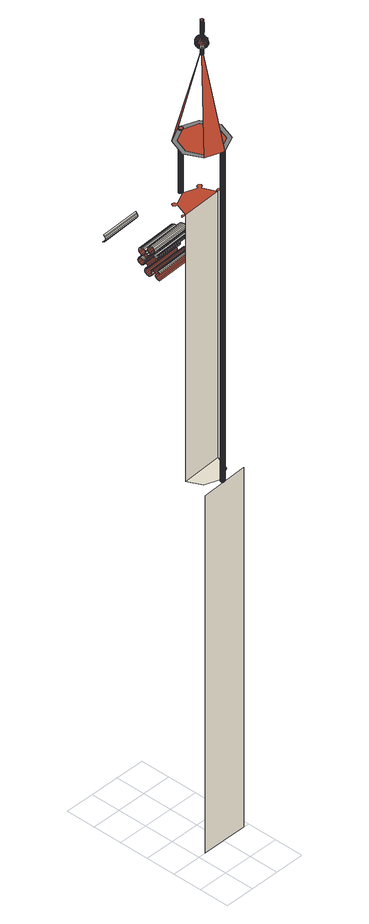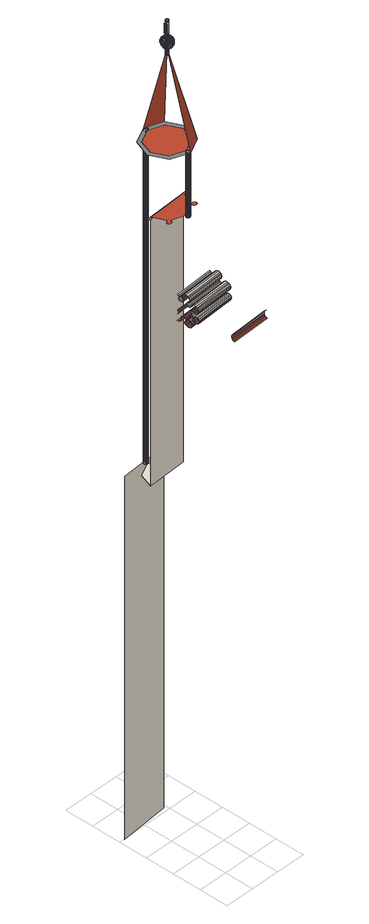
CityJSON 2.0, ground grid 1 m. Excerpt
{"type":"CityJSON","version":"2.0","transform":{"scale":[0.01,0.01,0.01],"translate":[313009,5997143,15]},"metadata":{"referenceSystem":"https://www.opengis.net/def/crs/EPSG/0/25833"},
"CityObjects":{
"building1":{"type":"Building","geometry":[{"type":"MultiSurface","lod":"0","boundaries":[[[0,1,2,3]],[[4,0,3,5]],[[1,6,7,2]],[[8,4,5,9]],[[6,10,11,7]],[[12,8,9,13]],[[10,14,15,11]],[[16,12,13,17]],[[14,18,19,15]],[[20,16,17,21]],[[22,23,24,21,25]],[[26,27,28,29,30]],[[18,31,32,19]],[[33,20,21,34]],[[35,36,37,38]],[[39,35,38,40]],[[17,21,34,41,42,43,44,45,46,47,48,49,50,51,32,19,15,11,7,2,3,5,9,13]],[[36,52,53,37]],[[54,55,39,56]],[[31,57,51,32]],[[58,33,34,41]],[[59,60,61,52]],[[56,39,40,62]],[[38,37,63,64]],[[40,38,64,65]],[[52,61,66,53]],[[37,53,67,63]],[[57,68,50,51]],[[69,70,71,72]],[[73,58,41,42]],[[74,54,56,75]],[[62,40,65,76]],[[77,78,54,74]],[[53,66,79,67]],[[68,80,49,50]],[[75,56,62,81]],[[60,82,83,61]],[[71,84,82,60]],[[85,86,87,88]],[[89,88,78,77]],[[64,63,90,91]],[[61,83,92,66]],[[93,94,70,69]],[[65,64,91,95]],[[80,96,48,49]],[[63,67,97,90]],[[70,98,84,71]],[[81,62,76,99]],[[96,100,47,48]],[[76,65,95,101]],[[66,92,102,79]],[[103,104,105,106]],[[107,85,88,89]],[[67,79,108,97]],[[109,103,106,86]],[[104,110,93,105]],[[111,74,75,112]],[[113,77,74,111]],[[94,114,98,70]],[[112,75,81,115]],[[116,109,86,85]],[[117,89,77,113]],[[99,76,101,118]],[[110,119,94,93]],[[82,120,121,83]],[[84,122,120,82]],[[83,121,123,92]],[[79,102,124,108]],[[115,81,99,125]],[[91,90,126,127]],[[98,128,122,84]],[[95,91,127,129]],[[90,97,130,126]],[[131,116,85,107]],[[132,107,89,117]],[[133,134,135,136,51]],[[92,123,137,102]],[[101,95,129,138]],[[119,139,114,94]],[[97,108,140,130]],[[114,141,128,98]],[[125,99,118,142]],[[143,144,104,103]],[[118,101,138,145]],[[146,143,103,109]],[[144,147,110,104]],[[102,137,148,124]],[[149,111,112,150]],[[151,131,107,132]],[[152,113,111,149]],[[108,124,153,140]],[[154,146,109,116]],[[150,112,115,155]],[[147,156,119,110]],[[157,117,113,152]],[[139,158,141,114]],[[155,115,125,159]],[[160,161,162,163,164]],[[165,166,167,29,168]],[[161,169,170,162]],[[171,154,116,131]],[[172,160,164,163,173]],[[142,118,145,174]],[[120,175,176,121]],[[132,117,157]],[[122,177,175,120]],[[169,178,30,179,170]],[[156,180,139,119]],[[121,176,181,123]],[[128,177,122]],[[124,148,182,153]],[[183,172,173,184]],[[178,185,186,179,30]],[[125,142,159]],[[123,181,137]],[[127,126,187,188]],[[129,127,188,189]],[[126,130,190,187]],[[141,191,177,128]],[[192,171,131,151]],[[193,151,132,157]],[[138,129,189,194]],[[130,140,195,190]],[[180,196,158,139]],[[137,181,197,148]],[[198,183,184,199,167]],[[185,200,201,186]],[[145,138,194,202]],[[159,142,174,203]],[[158,191,141]],[[140,153,204,195]],[[149,150,205]],[[152,149,205]],[[150,155,205]],[[157,152,205]],[[206,198,167,199,207]],[[148,197,182]],[[174,145,202,208]],[[155,159,205]],[[209,192,151,193]],[[153,182,210,204]],[[200,211,28,212,213,214,201]],[[196,191,158]],[[215,216,144,143]],[[176,175,217]],[[175,177,217]],[[218,215,143,146]],[[216,219,147,144]],[[181,176,217]],[[193,157,205]],[[220,218,146,154]],[[219,221,156,147]],[[203,174,208,222]],[[177,191,217]],[[223,220,154,171]],[[159,203,205]],[[221,224,180,156]],[[197,181,217]],[[182,197,225,210]],[[226,223,171,192]],[[209,193,205]],[[227,206,207,228]],[[229,230,212,28,211]],[[224,231,196,180]],[[214,213,232,233]],[[203,222,205]],[[234,226,192,209]],[[231,235,191,196]],[[225,197,217]],[[234,209,205]],[[191,235,217]],[[213,212,236,237]],[[238,239,240,241,242,243,244,245,246,247,229,211,200,185,178,169,161,160,172,183,198,206,227,248]],[[249,250,228,207,199,184,173,163,162,170,179,186,201,214,233,251,252,253,254,255,256,257,258,259]],[[165,260,261,262,27,26,263,166]],[[264,265,266,267,268,269,57,270]],[[271,272,134,135]],[[273,225,217]],[[222,274,205]],[[235,275,217]],[[210,225,273,276]],[[222,208,277,274]],[[278,234,205]],[[279,273,217]],[[204,210,276,280]],[[233,232,281,251]],[[247,282,230,229]],[[274,283,205]],[[208,202,284,277]],[[248,227,228,250,237,236,168]],[[285,275,235,231]],[[275,286,217]],[[195,204,280,287]],[[202,194,288,284]],[[278,289,226,234]],[[290,279,217]],[[190,195,287,291]],[[194,189,292,288]],[[293,290,217]],[[283,294,205]],[[187,190,291,295]],[[189,188,296,292]],[[297,293,217]],[[286,297,217]],[[188,187,295,296]],[[276,273,279,298]],[[299,278,205]],[[168,236,300,238,248]],[[301,285,231,224]],[[249,302,237,250]],[[294,303,205]],[[251,281,304,252]],[[274,277,305,283]],[[289,306,223,226]],[[307,299,205]],[[308,275,285]],[[309,310,282,247,246,311]],[[303,312,205]],[[313,307,205]],[[312,313,205]],[[314,301,224,221]],[[315,316,317,318,212,230,282,310,319]],[[320,289,278]],[[298,279,321]],[[306,322,220,223]],[[323,324,325,326,327,328,304,281,232,213,237,302,329]],[[300,236,212,230,282,310,319,315,316,330,331,332,333]],[[245,319,310,309,311,246]],[[238,300,333,239]],[[259,329,302,249]],[[334,286,275,308]],[[252,304,328,253]],[[280,276,298,335]],[[336,314,221,219]],[[322,337,218,220]],[[283,305,338,294]],[[277,284,339,305]],[[321,279,290,340]],[[341,336,219,216]],[[337,342,215,218]],[[342,341,216,215]],[[343,286,334]],[[344,318,317,345]],[[258,323,329,259]],[[299,346,320,278]],[[253,328,327,254]],[[244,315,319,245]],[[239,333,332,347,240]],[[348,308,285,301]],[[236,349,350,316,330,331,332,333,300]],[[340,290,293,351]],[[352,286,343]],[[287,280,335,353]],[[347,332,331,241,240]],[[351,293,297,354]],[[257,324,323,258]],[[294,338,355,303]],[[354,297,286,352]],[[254,327,326,255]],[[320,356,306,289]],[[357,316,315,244,243]],[[284,288,358,339]],[[241,331,330,242]],[[256,325,324,257]],[[242,330,316,357,243]],[[255,326,325,256]],[[307,359,346,299]],[[335,298,321,360]],[[303,355,361,312]],[[313,362,359,307]],[[349,363,364,350]],[[365,348,301,314]],[[361,366,312]],[[305,339,367,338]],[[312,366,362,313]],[[368,334,308,348]],[[356,369,322,306]],[[346,370,356,320]],[[360,321,340,371]],[[372,365,314,336]],[[369,373,337,322]],[[374,343,334,368]],[[375,372,336,341]],[[373,376,342,337]],[[376,375,341,342]],[[359,377,370,346]],[[378,352,343,374]],[[379,368,348,365]],[[380,354,352,378]],[[370,381,369,356]],[[362,382,377,359]],[[383,379,365,372]],[[384,385,386,387]],[[388,384,387,389]],[[390,374,368,379]],[[391,392,393,272,271,394,395,396,397,398,399,400,401,402,403,404,405,406,271,407,408,409,410,411,412,413,414,415,416,417,418,419,420,421,422,423,424,425,426,427,428,429,430,407,431,432,433,434,435,436,437,438,439,440,441,442,443,444,445,446,447,448,386,387,389,449,450,451,431,452,453,454,455,456,457,458,459,460,461,462,463,464,465,466,467,468,469,470,471,472,473,474,475,452,272,476,477,478,479,480,481,482,483,484]],[[381,485,373,369]],[[385,486,448,386]],[[487,388,389,449]],[[488,383,372,375]],[[486,489,447,448]],[[490,487,449,450]],[[485,491,376,373]],[[491,488,375,376]],[[489,492,446,447]],[[493,490,450,451]],[[492,494,445,446]],[[266,493,451,431]],[[494,495,444,445]],[[496,266,431,432]],[[266,496,497,498,499,500,501,502,503,504,505,506,507,495,494,492,489,486,385,384,388,487,490,493]],[[495,507,443,444]],[[497,496,432,433]],[[507,506,442,443]],[[498,497,433,434]],[[506,505,441,442]],[[499,498,434,435]],[[505,504,440,441]],[[500,499,435,436]],[[504,503,439,440]],[[501,500,436,437]],[[503,502,438,439]],[[502,501,437,438]],[[508,509,510,511]],[[512,513,514,515]],[[516,517,518,519]],[[520,521,522,523]],[[513,524,525,514]],[[526,516,519,527]],[[524,526,527,525]],[[528,529,530,531]],[[521,532,533,522]],[[534,508,511,535]],[[532,528,531,533]],[[529,536,537,530]],[[536,538,539,537]],[[540,534,535,541]],[[538,542,543,539]],[[544,540,541,545]],[[546,547,548,549]],[[547,550,551,548]],[[542,552,553,543]],[[554,546,549,555]],[[550,556,557,551]],[[556,544,545,557]],[[558,559,560,561]],[[559,562,563,560]],[[564,554,555,565]],[[552,566,567,553]],[[568,558,561,569]],[[562,570,571,563]],[[566,572,573,567]],[[574,568,569,575]],[[576,564,565,577]],[[570,578,579,571]],[[572,580,581,573]],[[580,574,575,581]],[[582,576,577,583]],[[578,584,585,579]],[[586,582,583,587]],[[588,589,590,591]],[[589,592,593,590]],[[594,588,591,595]],[[596,586,587,597]],[[592,598,599,593]],[[584,600,601,585]],[[598,596,597,599]],[[602,594,595,603]],[[600,604,605,601]],[[606,607,608,609]],[[610,602,603,611]],[[607,612,613,608]],[[614,606,609,615]],[[612,616,617,613]],[[618,614,615,619]],[[604,620,621,605]],[[622,610,611,623]],[[616,624,625,617]],[[626,627,628,629]],[[630,618,619,631]],[[620,632,633,621]],[[627,634,635,628]],[[636,626,629,637]],[[634,638,639,635]],[[632,640,641,633]],[[642,630,631,643]],[[624,644,645,625]],[[646,622,623,647]],[[640,642,643,641]],[[648,636,637,649]],[[638,650,651,639]],[[644,652,653,645]],[[654,648,649,655]],[[656,646,647,657]],[[650,658,659,651]],[[660,661,662,663]],[[652,664,665,653]],[[661,666,667,662]],[[668,660,663,669]],[[670,654,655,671]],[[672,656,657,673]],[[666,674,675,667]],[[664,676,677,665]],[[676,678,679,677]],[[658,680,681,659]],[[682,668,669,683]],[[678,684,685,679]],[[686,672,673,687]],[[680,688,689,681]],[[674,690,691,675]],[[692,670,671,693]],[[688,686,687,689]],[[694,682,683,695]],[[696,692,693,697]],[[684,698,699,685]],[[690,700,701,691]],[[702,696,697,703]],[[704,702,703,705]],[[706,694,695,707]],[[700,708,709,701]],[[698,710,711,699]],[[712,706,707,713]],[[714,704,705,715]],[[708,716,717,709]],[[710,718,719,711]],[[720,712,713,721]],[[716,722,723,717]],[[724,714,715,725]],[[718,726,727,719]],[[728,720,721,729]],[[722,730,731,723]],[[732,724,725,733]],[[726,734,735,727]],[[736,728,729,737]],[[734,738,739,735]],[[730,740,741,731]],[[742,732,733,743]],[[744,736,737,745]],[[738,744,745,739]],[[740,746,747,741]],[[748,742,743,749]],[[746,750,751,747]],[[750,748,749,751]],[[752,753,754,755]],[[756,752,755,757]],[[753,758,759,754]],[[760,756,757,761]],[[758,762,763,759]],[[764,760,761,765]],[[762,766,767,763]],[[768,764,765,769]]],"semantics":{"surfaces":[{"type":"WallSurface"},{"type":"RoofSurface"},{"type":"GroundSurface"}],"values":[0,0,0,0,0,0,0,0,0,0,0,1,0,0,0,1,1,0,1,0,0,0,1,0,1,0,0,0,0,0,1,1,1,0,0,1,0,0,1,1,0,0,0,1,0,0,0,1,0,1,0,0,1,0,1,0,1,1,0,1,1,1,1,0,0,0,0,0,1,0,0,1,0,1,1,0,0,1,0,0,0,1,0,1,1,0,0,1,1,1,0,1,1,0,1,0,1,0,1,0,1,0,1,0,1,0,0,0,0,0,0,0,0,1,0,0,1,0,0,1,1,1,0,0,0,0,0,1,1,0,0,1,1,1,1,0,0,1,1,1,0,0,0,0,0,0,1,0,0,1,1,0,1,0,1,1,0,0,0,1,1,0,0,0,0,1,1,0,0,1,0,0,2,1,2,1,0,0,1,0,0,1,1,0,0,0,0,1,1,0,0,0,0,1,1,0,0,1,0,1,0,1,0,0,0,0,1,0,0,0,1,0,1,1,1,0,0,1,1,1,0,2,1,0,1,2,1,0,0,0,0,0,0,0,1,1,1,0,0,1,0,0,0,0,1,0,0,0,0,2,0,0,0,0,0,0,1,0,0,1,0,1,0,0,0,0,1,0,1,1,0,0,1,1,1,0,1,1,0,0,1,0,0,1,0,1,0,0,0,1,1,0,0,0,0,1,1,0,0,0,0,0,1,0,0,0,0,0,0,0,1,0,0,0,0,0,0,0,0,0,0,0,0,1,0,1,0,0,1,0,0,0,1,1,0,0,1,0,1,1,0,0,1,0,1,1,0,1,0,1,0,0,1,1,0,0,1,1,0,1,1,0,1,1,0,0,1,1,0,1,1,0,1,0,1,0,1,0,1,1,0,0,1,0,0,1,0,1,0,1,0,0,1,1,0,1,0,0,1,1,1,0,0,1,0,1,0,1,0,0,1,1,1,1,0,0,1,1,1,0,0,1,1,0,0,1,0,1,0,1,0,1,0,1,0,0,1,1,0,0,1,0,1,0,1,0,1,0,1,0,1]}}]}
},
"vertices":[
[93,101,2442],[93,103,2442],[93,103,1280],[93,101,1280],[94,100,2442],[94,100,1280],[93,105,2442],[93,105,1280],[96,99,2442],[96,99,1280],[94,107,2442],[94,107,1280],[97,97,2442],[97,97,1280],[95,108,2442],[95,108,1280],[99,97,2442],[99,97,1280],[96,109,2442],[96,109,1280],[101,97,2442],[101,97,1280],[19,93,24],[182,101,15],[182,101,1280],[19,93,1280],[41,117,2442],[101,96,2442],[97,174,2743],[96,179,2762],[93,175,2743],[98,110,2442],[98,110,1280],[102,97,2442],[102,97,1280],[79,169,2787],[79,169,2782],[82,165,2782],[82,165,2787],[80,170,2792],[83,166,2792],[104,98,1280],[105,99,1280],[106,100,1280],[107,102,1280],[107,104,1280],[107,106,1280],[106,108,1280],[105,109,1280],[103,110,1280],[102,111,1280],[100,111,1280],[80,170,2777],[83,166,2777],[80,175,2797],[78,174,2792],[82,171,2797],[100,111,2442],[104,98,2442],[79,174,2777],[81,175,2772],[83,171,2772],[85,167,2797],[86,162,2782],[86,162,2787],[86,162,2792],[85,168,2772],[87,163,2777],[102,111,2442],[79,184,2777],[82,183,2772],[81,179,2772],[78,179,2777],[105,99,2442],[84,176,2800],[85,172,2800],[88,165,2797],[84,179,2800],[80,179,2797],[88,165,2772],[103,110,2442],[87,170,2800],[85,176,2769],[86,173,2769],[85,179,2769],[82,187,2797],[80,188,2792],[78,184,2792],[81,183,2797],[84,182,2800],[91,160,2782],[91,159,2787],[88,171,2769],[81,188,2777],[83,187,2772],[91,161,2792],[105,109,2442],[91,161,2777],[85,182,2769],[90,167,2800],[106,108,2442],[92,163,2797],[90,169,2769],[83,193,2787],[83,193,2782],[79,189,2782],[79,189,2787],[85,185,2800],[92,164,2772],[83,192,2792],[84,192,2777],[88,177,2803],[89,175,2803],[88,179,2803],[86,185,2769],[90,173,2803],[85,191,2797],[88,181,2803],[93,166,2800],[86,190,2772],[89,177,2766],[90,175,2766],[89,179,2766],[91,174,2766],[93,167,2769],[92,171,2803],[96,159,2782],[96,159,2787],[90,181,2766],[96,160,2792],[96,160,2777],[88,188,2800],[89,183,2803],[51,128,1280],[29,175,1280],[164,182,1280],[147,133,1280],[93,172,2766],[96,162,2797],[88,187,2769],[96,163,2772],[90,182,2766],[94,170,2803],[87,196,2787],[87,196,2782],[96,166,2800],[87,195,2792],[88,195,2777],[94,172,2766],[93,178,2805],[93,177,2805],[91,185,2803],[93,179,2805],[96,167,2769],[89,193,2797],[94,176,2805],[89,192,2772],[93,180,2805],[91,184,2766],[95,175,2805],[91,178,2742],[92,177,2742],[92,177,2862],[91,178,2862],[91,178,2743],[92,262,2442],[35,234,2442],[93,182,2743],[96,184,2743],[92,176,2742],[92,176,2862],[90,190,2800],[91,180,2742],[91,180,2862],[96,170,2803],[94,178,2765],[95,178,2765],[94,179,2765],[93,175,2742],[93,175,2862],[91,189,2769],[95,177,2765],[96,171,2766],[92,181,2742],[92,181,2862],[94,174,2742],[94,174,2862],[101,159,2782],[101,159,2787],[101,160,2792],[101,161,2777],[95,180,2765],[92,186,2803],[94,181,2805],[100,163,2797],[100,163,2772],[93,185,2766],[96,176,2765],[93,182,2742],[93,182,2862],[95,174,2742],[95,174,2862],[99,166,2800],[96,175,2805],[99,167,2769],[96,179,2805],[94,183,2742],[94,183,2862],[98,170,2803],[95,182,2805],[98,172,2766],[97,174,2742],[97,174,2817],[97,174,2857],[97,174,2862],[92,198,2787],[92,198,2782],[96,179,2765],[92,197,2792],[92,196,2777],[93,195,2797],[93,194,2772],[97,175,2805],[93,191,2800],[94,190,2769],[97,176,2765],[94,187,2803],[95,183,2742],[95,183,2862],[98,174,2742],[98,174,2817],[95,186,2766],[98,174,2857],[98,174,2862],[96,182,2805],[96,181,2765],[96,184,2817],[96,184,2857],[97,183,2742],[99,183,2742],[100,182,2742],[101,181,2742],[101,180,2742],[101,179,2742],[101,178,2742],[101,176,2742],[100,175,2742],[99,174,2742],[96,184,2742],[97,183,2862],[96,184,2862],[99,174,2862],[100,175,2862],[101,176,2862],[101,178,2862],[101,179,2862],[101,180,2862],[101,181,2862],[100,182,2862],[99,183,2862],[152,240,2442],[179,183,2442],[158,123,2442],[14,174,2442],[164,182,2442],[142,229,2442],[93,246,2442],[46,224,2442],[29,175,2442],[51,128,2442],[147,133,2442],[164,182,2217],[29,175,2217],[97,177,2765],[98,175,2805],[97,181,2765],[100,172,2766],[101,171,2803],[97,182,2805],[98,177,2765],[102,168,2769],[99,174,2857],[99,174,2817],[99,176,2805],[103,167,2800],[97,186,2766],[98,180,2765],[104,165,2772],[104,164,2797],[97,187,2803],[98,178,2765],[105,162,2777],[105,162,2792],[99,179,2765],[99,177,2805],[106,161,2782],[106,161,2787],[98,179,2765],[101,173,2766],[98,182,2805],[97,183,2817],[97,190,2769],[97,183,2857],[100,178,2805],[100,175,2857],[102,172,2803],[97,192,2800],[99,181,2805],[98,186,2766],[100,175,2782],[100,175,2817],[100,175,2743],[100,179,2805],[100,180,2805],[97,194,2772],[101,178,2817],[101,179,2817],[102,176,2817],[102,174,2817],[101,176,2817],[99,187,2803],[103,175,2766],[97,195,2797],[100,182,2857],[101,181,2857],[101,180,2857],[101,179,2857],[101,178,2857],[101,176,2857],[99,183,2857],[101,180,2817],[101,181,2817],[100,182,2817],[99,183,2817],[100,185,2766],[104,170,2769],[97,197,2777],[97,197,2792],[104,174,2803],[105,169,2800],[103,176,2766],[97,198,2782],[97,199,2787],[102,183,2766],[102,174,2852],[102,176,2852],[101,186,2803],[100,182,2743],[100,190,2769],[101,184,2817],[101,182,2817],[104,178,2766],[103,182,2766],[107,167,2772],[103,180,2766],[105,176,2803],[100,191,2800],[101,179,2743],[108,167,2797],[103,184,2803],[106,172,2769],[105,178,2803],[104,183,2803],[101,184,2852],[101,182,2852],[101,193,2772],[105,181,2803],[107,172,2800],[103,189,2769],[101,194,2797],[103,190,2800],[108,175,2769],[102,196,2777],[102,197,2792],[105,187,2769],[102,198,2782],[102,198,2787],[106,188,2800],[107,184,2769],[104,192,2772],[108,181,2769],[105,193,2797],[108,185,2800],[106,194,2777],[86,251,2442],[86,253,2442],[86,253,2217],[86,251,2217],[87,250,2442],[87,250,2217],[108,189,2772],[15,178,2217],[15,177,2217],[15,175,2217],[178,183,2217],[178,184,2217],[177,186,2217],[176,188,2217],[174,189,2217],[173,189,2217],[172,189,2217],[171,189,2217],[169,189,2217],[167,188,2217],[166,187,2217],[165,186,2217],[165,184,2217],[142,229,2217],[143,228,2217],[145,227,2217],[147,227,2217],[149,228,2217],[151,228,2217],[152,229,2217],[153,231,2217],[154,233,2217],[154,235,2217],[153,236,2217],[153,238,2217],[151,239,2217],[150,240,2217],[148,241,2217],[146,241,2217],[145,241,2217],[143,240,2217],[141,239,2217],[141,237,2217],[140,236,2217],[140,234,2217],[140,232,2217],[141,230,2217],[93,246,2217],[95,247,2217],[96,248,2217],[98,249,2217],[99,250,2217],[99,252,2217],[100,254,2217],[99,256,2217],[98,257,2217],[97,259,2217],[96,260,2217],[94,260,2217],[92,261,2217],[91,260,2217],[89,259,2217],[87,258,2217],[86,257,2217],[86,255,2217],[88,248,2217],[89,247,2217],[91,247,2217],[46,224,2217],[47,226,2217],[48,227,2217],[48,229,2217],[47,231,2217],[47,233,2217],[46,234,2217],[44,235,2217],[42,236,2217],[40,236,2217],[39,236,2217],[37,235,2217],[36,234,2217],[35,232,2217],[34,230,2217],[34,229,2217],[34,227,2217],[35,225,2217],[36,224,2217],[38,223,2217],[39,222,2217],[41,222,2217],[43,222,2217],[45,223,2217],[28,177,2217],[27,179,2217],[26,180,2217],[25,181,2217],[23,182,2217],[21,182,2217],[19,182,2217],[18,181,2217],[16,179,2217],[106,195,2792],[86,255,2442],[88,248,2442],[107,195,2782],[86,257,2442],[89,247,2442],[107,196,2787],[87,258,2442],[91,247,2442],[89,259,2442],[91,260,2442],[95,247,2442],[96,248,2442],[98,249,2442],[99,250,2442],[99,252,2442],[100,254,2442],[99,256,2442],[98,257,2442],[97,259,2442],[96,260,2442],[94,260,2442],[92,261,2442],[38,286,1921],[38,282,1921],[173,288,1921],[173,293,1921],[38,283,1945],[38,285,1947],[173,292,1947],[173,290,1945],[38,286,1957],[38,283,1959],[173,290,1959],[173,292,1957],[38,283,2012],[38,286,2010],[173,293,2010],[173,290,2012],[38,287,1951],[173,294,1951],[38,287,1954],[173,294,1954],[38,288,2003],[38,288,2000],[173,294,2000],[173,294,2003],[38,289,2006],[173,296,2006],[38,290,1922],[173,297,1922],[38,289,1996],[173,296,1996],[38,292,1994],[173,299,1994],[38,294,1924],[172,300,1924],[38,295,1993],[172,302,1993],[37,296,1927],[172,303,1927],[37,296,1941],[38,295,1937],[172,302,1937],[172,303,1941],[37,296,1934],[172,303,1934],[37,298,1994],[172,305,1994],[37,298,1944],[172,305,1944],[37,298,1931],[172,305,1931],[37,299,2009],[37,298,2014],[172,305,2014],[172,305,2009],[37,300,2018],[172,306,2018],[37,301,1945],[172,308,1945],[37,301,1995],[172,308,1995],[37,302,2008],[172,308,2008],[37,302,2021],[172,309,2021],[37,303,1998],[172,310,1998],[37,304,2005],[172,310,2005],[37,304,1946],[172,311,1946],[37,305,2024],[172,312,2024],[37,304,2001],[172,311,2001],[37,308,1945],[172,314,1945],[37,309,2026],[172,316,2026],[37,310,1943],[172,317,1943],[37,309,1926],[37,308,1930],[172,315,1930],[172,316,1926],[37,311,1933],[172,317,1933],[37,312,1923],[172,318,1923],[37,312,1940],[172,318,1940],[37,312,1936],[172,319,1936],[36,314,2026],[171,320,2026],[36,315,1920],[171,321,1920],[36,318,2024],[171,325,2024],[36,317,2000],[36,316,1997],[171,323,1997],[171,323,2000],[36,319,1918],[171,325,1918],[36,317,1993],[171,324,1993],[36,318,2003],[171,325,2003],[36,320,1991],[171,327,1991],[36,321,2005],[171,328,2005],[36,321,2022],[171,328,2022],[36,323,1918],[171,330,1918],[36,323,1989],[171,330,1989],[36,322,1951],[36,322,1948],[171,329,1948],[171,329,1951],[36,324,2006],[171,331,2006],[36,324,2019],[171,331,2019],[36,323,1945],[171,330,1945],[36,324,1954],[171,331,1954],[36,325,1942],[171,332,1942],[36,325,2015],[171,332,2015],[36,325,2010],[171,332,2010],[36,326,1990],[171,333,1990],[36,327,1919],[171,334,1919],[36,327,1956],[171,334,1956],[36,329,1940],[171,335,1940],[36,330,1991],[171,336,1991],[36,330,1957],[171,337,1957],[36,331,1921],[171,338,1921],[36,332,1940],[171,339,1940],[36,331,1975],[36,330,1972],[171,337,1972],[171,338,1975],[36,332,1994],[171,339,1994],[36,331,1969],[171,338,1969],[36,333,1978],[170,339,1978],[35,334,1956],[170,341,1956],[35,333,1924],[170,340,1924],[35,333,1966],[170,340,1966],[36,333,1997],[170,340,1997],[36,333,2000],[170,339,2000],[35,334,1937],[170,341,1937],[35,336,1980],[170,342,1980],[35,336,2003],[170,343,2003],[35,335,1928],[170,342,1928],[35,335,1933],[170,342,1933],[35,336,1964],[170,343,1964],[35,337,1955],[170,343,1955],[35,339,1981],[170,346,1981],[35,338,1952],[170,345,1952],[35,340,2005],[170,347,2005],[35,340,1964],[170,347,1964],[35,339,1948],[170,346,1948],[35,342,1945],[170,349,1945],[35,342,1980],[170,349,1980],[35,343,1965],[170,350,1965],[35,344,2005],[170,351,2005],[35,345,1978],[170,352,1978],[35,346,1944],[170,353,1944],[35,346,1967],[170,352,1967],[35,348,2003],[170,355,2003],[35,349,1979],[170,356,1979],[35,350,1968],[170,357,1968],[35,350,1944],[170,357,1944],[35,352,2001],[169,359,2001],[35,352,1982],[169,359,1982],[35,354,1966],[169,360,1966],[35,354,1946],[169,361,1946],[35,355,1998],[169,361,1998],[35,355,1985],[169,362,1985],[34,356,1994],[169,363,1994],[34,357,1964],[169,364,1964],[34,357,1948],[169,364,1948],[34,356,1989],[169,363,1989],[34,359,1960],[169,366,1960],[34,359,1952],[169,366,1952],[34,360,1956],[169,367,1956],[28,475,1963],[28,475,1968],[163,481,1968],[163,481,1963],[28,476,1959],[163,483,1959],[28,476,1972],[163,483,1972],[28,478,1956],[163,485,1956],[28,479,1975],[163,485,1975],[28,482,1953],[163,488,1953],[28,482,1978],[163,489,1978],[28,486,1952],[163,492,1952]
]}
